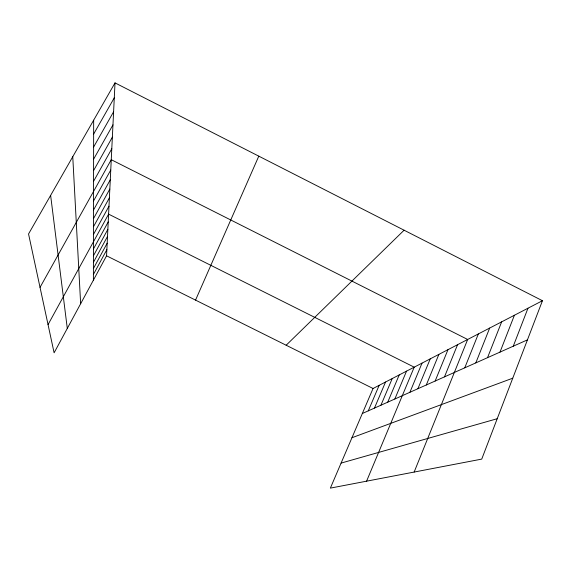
<?xml version="1.0" encoding="UTF-8"?>
<svg xmlns="http://www.w3.org/2000/svg" width="571" height="571" viewBox="0 0 571 571"><rect width="100%" height="100%" fill="white"/><g stroke="black" fill="none" stroke-linecap="round" stroke-linejoin="round"><path stroke-width="0.86" d="M93.401 280.147L93.665 120.188M115.014 82.881L28.55 233.96L54.109 352.807L106.563 255.808L115.014 82.881L542.45 300.717L481.738 459.105L330.366 488.119L373.049 388.494L542.45 300.717M513.272 346.197L527.975 308.219M499.996 352.114L514.407 315.249M487.534 357.674L501.659 321.851M475.814 362.899L489.661 328.075M464.765 367.824L478.348 333.935M414.153 472.06L467.663 339.474L111.259 159.694L40.034 287.37M444.488 376.867L457.549 344.713M435.152 381.028L447.971 349.673M426.301 384.975L438.885 354.384M417.901 388.723L430.248 358.859M409.907 392.291L422.033 363.113M366.589 481.175L414.211 367.167L108.604 214.139L48.05 324.621M394.839 399.008L406.531 371.15M387.723 402.184L399.208 374.94M380.936 405.21L392.22 378.566M374.455 408.094L385.546 382.02M368.266 410.863L379.158 385.332M195.553 300.118L258.791 156.154M93.423 268.52L107.184 243.182M93.416 274.465L106.87 249.634M93.444 255.779L107.855 229.349M93.43 262.303L107.512 236.43M93.451 248.942L108.219 221.926M93.48 234.424L108.99 206.188M93.487 226.708L109.396 197.837M93.516 210.035L110.282 179.794M93.501 218.593L109.825 189.051M93.53 200.999L110.76 170.022M93.565 181.328L111.795 148.76M93.58 170.586L112.359 137.176M93.601 159.181L112.965 124.863M93.623 147.025L113.6 111.766M93.644 134.057L114.286 97.805M286.157 345.234L404.097 230.206M362.335 413.504L527.44 339.873M351.957 437.729L512.758 378.188M341.087 463.095L497.22 418.714M106.563 255.808L373.049 388.494M50.626 195.389L67.292 328.425M72.76 156.718L80.647 303.729"/></g></svg>
